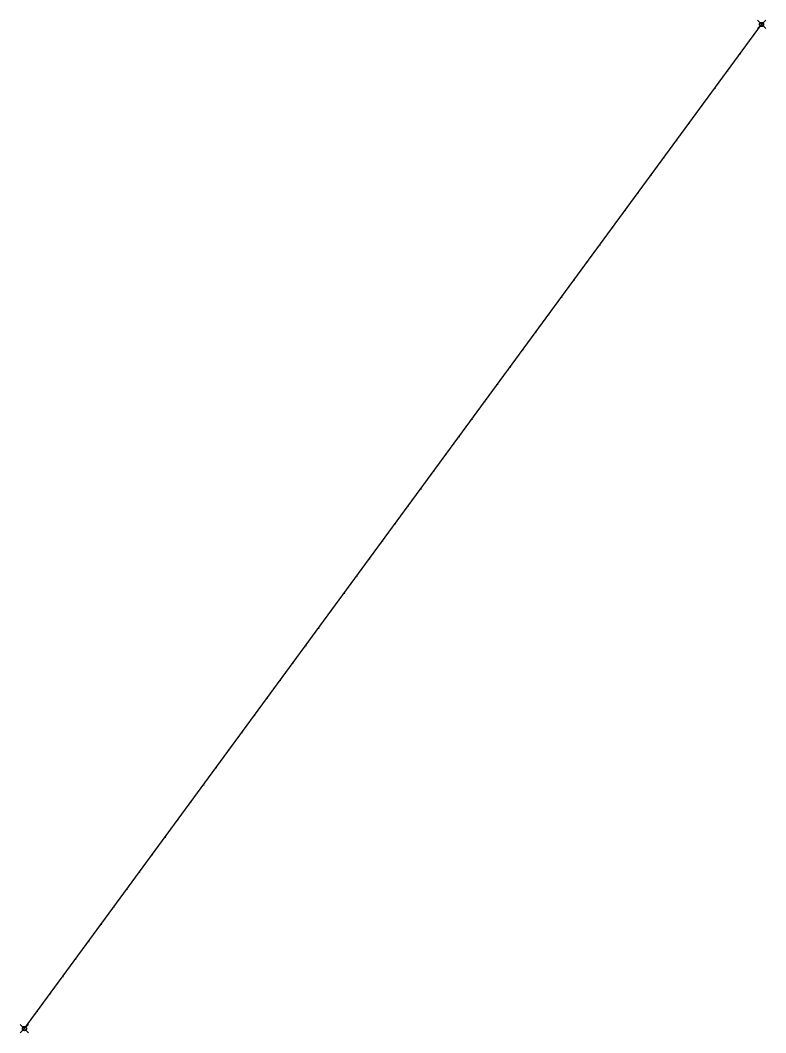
# Model space of a CAD drawing. Header units: millimetres. Extents: x 112 to 290, y 78 to 321.
import ezdxf

# ---------------------------------------------------------------- set-up
doc = ezdxf.new("R2010")
doc.units = ezdxf.units.MM
doc.header["$PDMODE"] = 35
doc.header["$PDSIZE"] = -5
doc.linetypes.add('DOTTED', pattern=[6.35, 0, -6.35])
for name, color, linetype in [('d', 7, 'Continuous'), ('v1', 7, 'Continuous'), ('v2', 7, 'Continuous')]:
    doc.layers.add(name, color=color, linetype=linetype)

msp = doc.modelspace()

# ---------------------------------------------------------------- linework, layer by layer
at = {"linetype": 'DOTTED', "ltscale": 0.8, "extrusion": (0, -1, 0)}
msp.add_line((112.74, 79.2, 30.72), (289.42, 320.02, 65.72), dxfattribs=at)
at = {"linetype": 'DOTTED', "ltscale": 0.8}
msp.add_line((289.42, 320.02, 30.72), (289.42, 320.02, 65.72), dxfattribs=at)
at = {"layer": 'd', "color": 4, "ltscale": 0.8, "extrusion": (0, -1, 0)}
msp.add_line((112.74, 79.2, 30.72), (289.42, 320.02, 30.72), dxfattribs=at)
at = {"layer": 'v1'}
msp.add_point((112.74, 79.2, 30.72), dxfattribs=at)
at = {"layer": 'v2'}
msp.add_point((289.42, 320.02, 65.72), dxfattribs=at)

doc.saveas('drawing.dxf')
